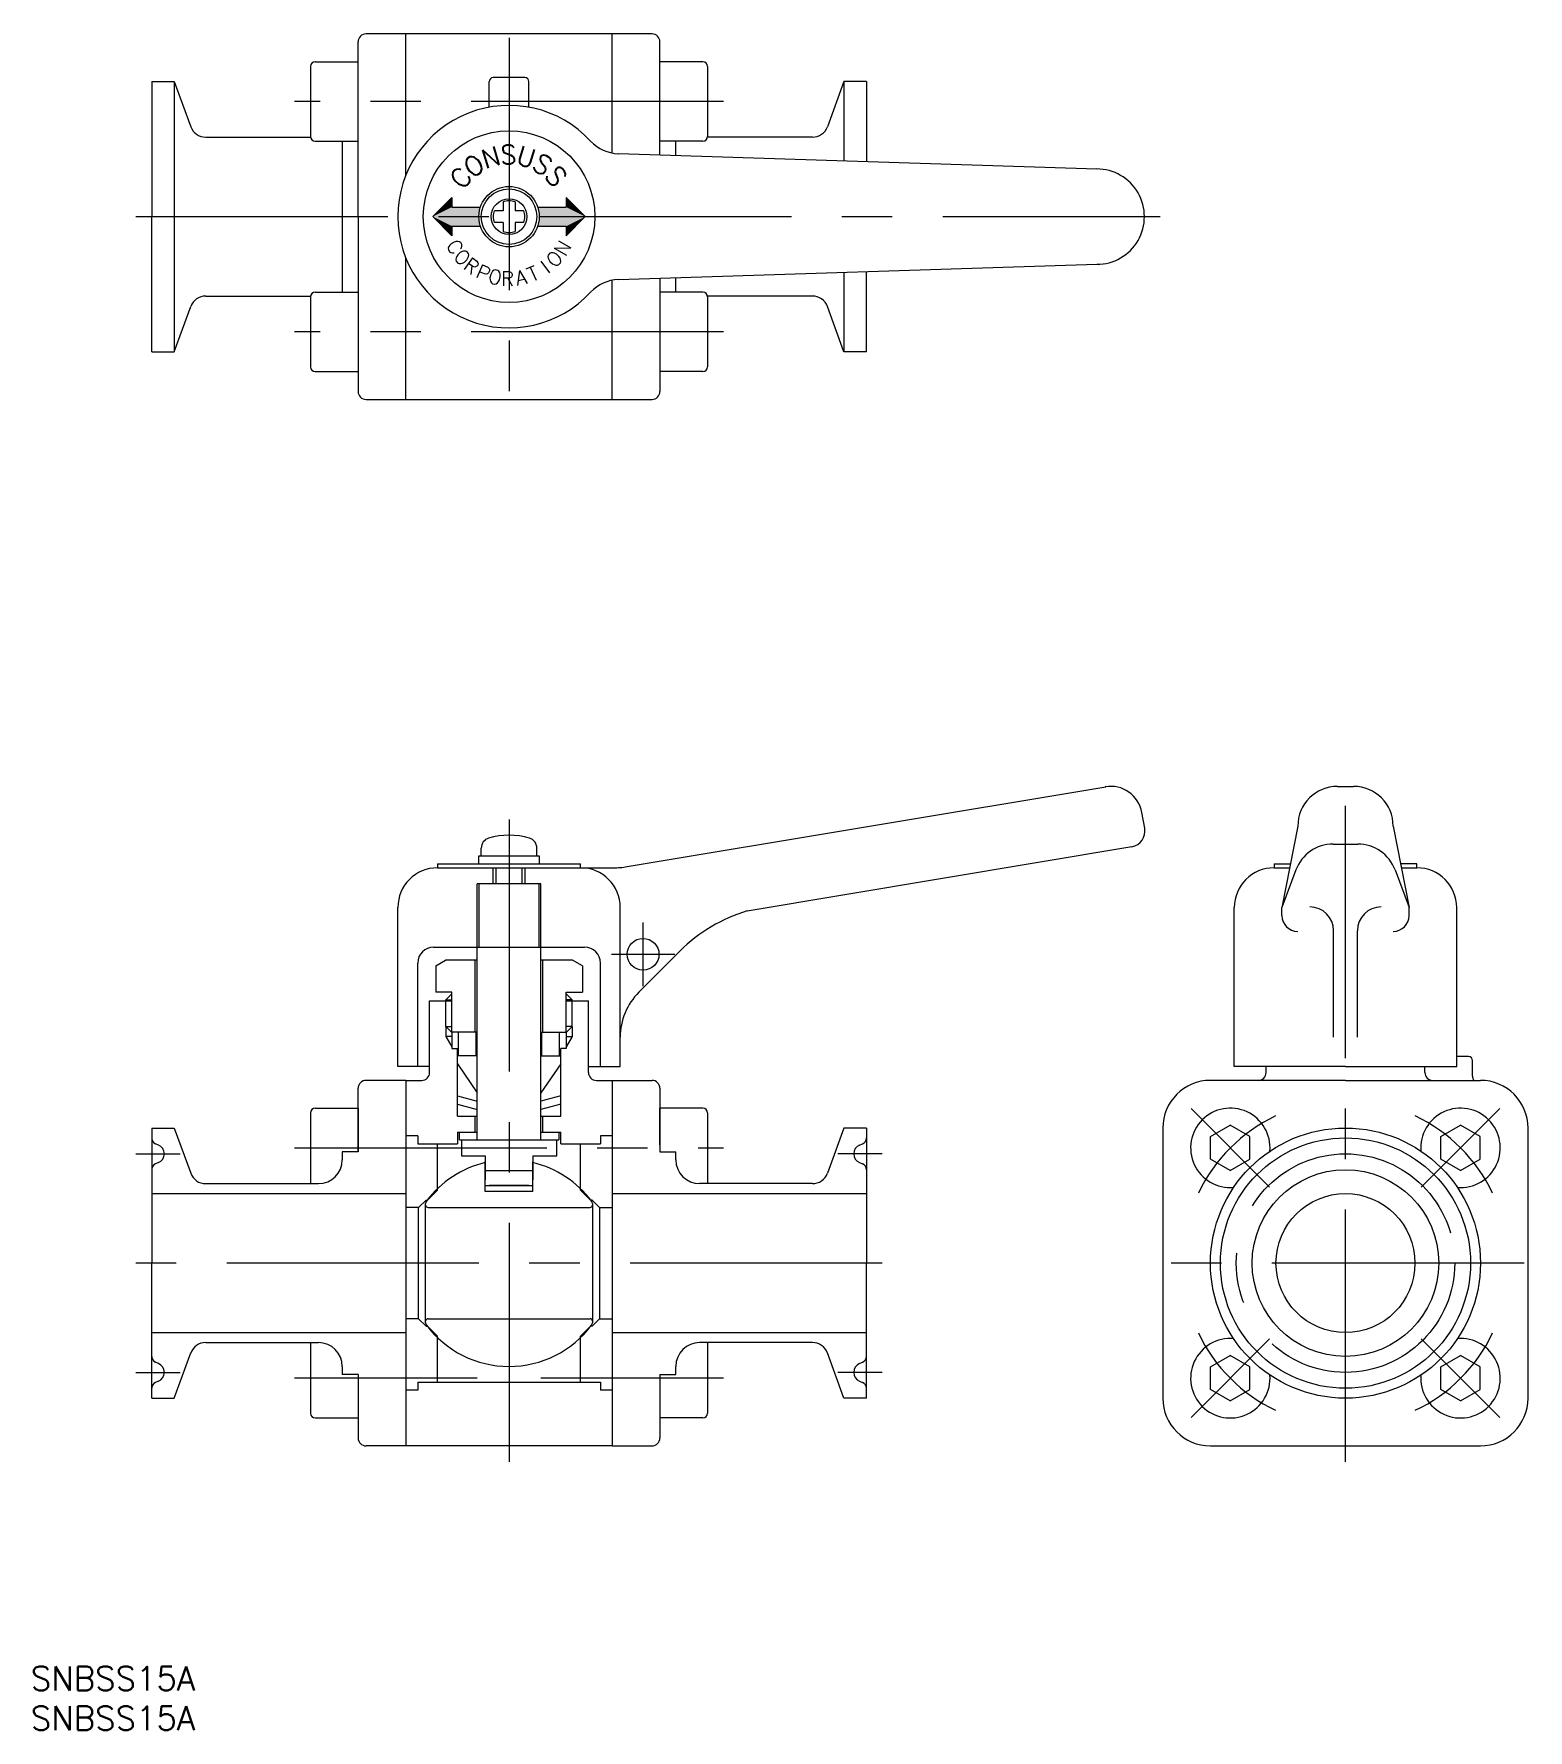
# Model space of a CAD drawing. Extents: x -60 to 128, y -190 to 23.
import ezdxf

# ---------------------------------------------------------------- set-up
doc = ezdxf.new("R2010")
doc.units = 0
doc.linetypes.add('CENTER', pattern=[50.8, 31.75, -6.35, 6.35, -6.35])
doc.layers.get('0').update_dxf_attribs({"linetype": 'CONTINUOUS'})
doc.layers.add('CENTER', color=1, linetype='CONTINUOUS')
doc.styles.get("Standard").update_dxf_attribs({"font": 'txt.shx', "height": 3, "bigfont": 'bigfont.shx'})
doc.styles.add('スタイル１_１', font='romans.shx', dxfattribs={"height": 2.5, "bigfont": 'extfont.shx'})

# ---------------------------------------------------------------- blocks, each defined once
blk = doc.blocks.new('*U2')
at = {"color": 3, "linetype": 'CONTINUOUS'}
for points in [[(-7.2, 2.4), (-9.6, 0), (-7.2, 1.2)], [(7.2, 2.4), (7.2, 1.2), (9.6, 0)], [(-3.61, 1.2), (-9.6, 0), (-3.75, 0.61)], [(-7.2, 1.2), (-9.6, 0), (-3.61, 1.2)], [(-3.75, 0.61), (-9.6, 0), (-3.8, 0)], [(-3.75, -0.61), (-3.8, 0), (-9.6, 0)], [(-9.6, 0), (-7.2, -1.2), (-3.75, -0.61)], [(-9.6, 0), (-7.2, -2.4), (-7.2, -1.2)], [(3.61, 1.2), (3.75, 0.61), (9.6, 0)], [(7.2, 1.2), (3.61, 1.2), (9.6, 0)], [(3.75, 0.61), (3.8, 0), (9.6, 0)], [(9.6, 0), (3.75, -0.61), (7.2, -1.2)], [(3.8, 0), (3.75, -0.61), (9.6, 0)], [(9.6, 0), (7.2, -1.2), (7.2, -2.4)], [(-3.75, -0.61), (-7.2, -1.2), (-3.61, -1.2)], [(3.75, -0.61), (3.61, -1.2), (7.2, -1.2)]]:
    blk.add_solid(points, dxfattribs=at)

msp = doc.modelspace()

# ---------------------------------------------------------------- linework, layer by layer
at = {"color": 7, "linetype": 'CONTINUOUS'}
for p, q in [((-19, 0), (-19, 22)), ((18, 23), (-18, 23)), ((-13, 5.2), (-13, 23)), ((13, 8.01), (13, 23)), ((19, 7.76), (19, 22)), ((-24.4, 19.5), (-19, 19.5)), ((24.4, 19.5), (19, 19.5)), ((-25, 18.9), (-25, 10.1)), ((2, 17.5), (-2, 17.5)), ((25, 18.9), (25, 10.1)), ((-45, 17), (-45, 0)), ((-45, 17), (-42.15, 17)), ((-42.15, 17), (-42.15, -17)), ((-42.15, 17), (-40.08, 11.32)), ((-2.5, 13.77), (-2.5, 17)), ((2.5, 13.77), (2.5, 17)), ((42.15, 17), (40.08, 11.32)), ((42.15, 17), (42.15, 7.02)), ((45, 17), (42.15, 17)), ((45, 17), (45, 6.93)), ((-38.2, 10), (-25, 10)), ((-24.4, 9.5), (-19, 9.5)), ((-21, 9.5), (-21, 0)), ((24.4, 9.5), (19, 9.5)), ((21, 7.7), (21, 9.5)), ((38.2, 10), (25, 10)), ((13.77, 7.93), (74, 6)), ((-9.6, 0), (-7.2, 2.4)), ((-9.6, 0), (-7.2, 2.4)), ((-7.2, 2.4), (-7.2, 1.2)), ((-7.2, 2.4), (-7.2, 1.2)), ((9.6, 0), (7.2, 2.4)), ((7.2, 2.4), (7.2, 1.2)), ((9.6, 0), (7.2, 2.4)), ((7.2, 2.4), (7.2, 1.2)), ((-45, -17), (-45, 0)), ((-21, 0), (-21, -9.5)), ((-19, 0), (-19, -22)), ((-9.6, 0), (-7.2, -2.4)), ((-9.6, 0), (-7.2, -2.4)), ((-7.2, 1.2), (-4.4, 1.2)), ((-7.2, 1.2), (-3.61, 1.2)), ((-0.75, 0.75), (-1.85, 0.75)), ((-0.75, 1.85), (-0.75, 0.75)), ((0.75, 1.85), (0.75, 0.75)), ((1.85, 0.75), (0.75, 0.75)), ((3.61, 1.2), (7.2, 1.2)), ((4.4, 1.2), (7.2, 1.2)), ((9.6, 0), (7.2, -2.4)), ((9.6, 0), (7.2, -2.4)), ((-7.2, -1.2), (-4.4, -1.2)), ((-7.2, -1.2), (-7.2, -2.4)), ((-7.2, -1.2), (-3.61, -1.2)), ((-7.2, -1.2), (-7.2, -2.4)), ((-0.75, -0.75), (-1.85, -0.75)), ((-0.75, -0.75), (-0.75, -1.85)), ((1.85, -0.75), (0.75, -0.75)), ((0.75, -0.75), (0.75, -1.85)), ((3.61, -1.2), (7.2, -1.2)), ((4.4, -1.2), (7.2, -1.2)), ((7.2, -1.2), (7.2, -2.4)), ((7.2, -1.2), (7.2, -2.4)), ((-13, -23), (-13, -5.2)), ((13.77, -7.93), (74, -6)), ((13, -23), (13, -8.01)), ((19, -7.76), (19, -22)), ((21, -9.5), (21, -7.7)), ((42.15, -7.02), (42.15, -17)), ((45, -17), (45, -6.93)), ((-38.2, -10), (-25, -10)), ((-25, -10.1), (-25, -18.9)), ((-24.4, -9.5), (-19, -9.5)), ((24.4, -9.5), (19, -9.5)), ((38.2, -10), (25, -10)), ((25, -10.1), (25, -18.9)), ((-42.15, -17), (-40.08, -11.32)), ((42.15, -17), (40.08, -11.32)), ((-45, -17), (-42.15, -17)), ((45, -17), (42.15, -17)), ((-24.4, -19.5), (-19, -19.5)), ((24.4, -19.5), (19, -19.5)), ((-18, -23), (18, -23)), ((14.86, -81.8), (75.13, -71.74)), ((104.32, -71.7), (106.32, -71.7)), ((80.04, -76.97), (79.69, -75)), ((99.32, -76.7), (97.32, -86.95)), ((111.32, -76.7), (113.32, -86.95)), ((103.76, -78.96), (106.87, -78.96)), ((-3.8, -80.45), (3.8, -80.45)), ((-3.8, -81.45), (-3.8, -80.45)), ((-3.5, -80.45), (-3.5, -79.47)), ((3.5, -80.45), (3.5, -79.47)), ((3.8, -80.45), (3.8, -81.45)), ((78.42, -79.29), (30, -87.39)), ((-9, -81.45), (-9, -81.95)), ((-9, -81.45), (9, -81.45)), ((-9, -81.95), (13.13, -81.95)), ((-2, -83.95), (-2, -81.95)), ((2, -81.95), (2, -83.95)), ((9, -81.95), (9, -81.45)), ((96.32, -81.45), (96.32, -81.95)), ((96.32, -81.45), (98.33, -81.45)), ((96.32, -81.95), (98.24, -81.95)), ((99.08, -82.22), (97.32, -86.95)), ((111.56, -82.22), (113.32, -86.95)), ((114.32, -81.45), (112.3, -81.45)), ((112.39, -81.95), (114.32, -81.95)), ((114.32, -81.95), (114.32, -81.45)), ((4, -83.95), (-4, -83.95)), ((-4, -116.2), (-4, -83.95)), ((-3.75, -91.95), (-3.75, -83.95)), ((3.75, -83.95), (3.75, -91.95)), ((4, -116.2), (4, -83.95)), ((-14, -106.95), (-14, -86.95)), ((14, -106.95), (14, -86.95)), ((91.32, -106.95), (91.32, -86.95)), ((97.32, -87.95), (97.32, -86.95)), ((113.32, -87.95), (113.32, -86.95)), ((119.32, -106.95), (119.32, -86.95)), ((103.82, -103.27), (103.82, -89.87)), ((106.82, -103.27), (106.82, -89.87)), ((-9.5, -91.95), (9.5, -91.95)), ((-9.24, -94.3), (-8, -93.58)), ((-4, -93.58), (-8, -93.58)), ((-4.25, -102.63), (-4.25, -93.58)), ((-4, -91.95), (4, -91.95)), ((8, -93.58), (4, -93.58)), ((4.25, -102.63), (4.25, -93.58)), ((9.24, -94.3), (8, -93.58)), ((16.34, -97.61), (21.53, -92.42)), ((-11.5, -106.95), (-11.5, -93.95)), ((-9.24, -94.3), (-9.24, -97.58)), ((9.24, -94.3), (9.24, -97.58)), ((11.5, -106.95), (11.5, -93.95)), ((-7.2, -97.58), (-9.24, -97.58)), ((-7.95, -98.58), (-7.2, -97.83)), ((-7.2, -97.83), (-7.2, -97.58)), ((-7.2, -102.63), (-7.2, -97.83)), ((7.2, -97.58), (9.24, -97.58)), ((7.2, -97.83), (7.2, -97.58)), ((7.95, -98.58), (7.2, -97.83)), ((7.2, -102.66), (7.2, -97.83)), ((-10, -107.7), (-10, -98.7)), ((-10, -98.7), (-7.2, -98.7)), ((-10, -107.7), (-10, -99.7)), ((-7.95, -98.58), (-7.2, -98.58)), ((-7.95, -101.91), (-7.95, -98.58)), ((7.95, -98.58), (7.2, -98.58)), ((7.2, -98.7), (10, -98.7)), ((7.95, -101.91), (7.95, -98.58)), ((10, -107.7), (10, -98.7)), ((10, -107.7), (10, -99.7)), ((-7.95, -101.91), (-7.2, -101.91)), ((-7.95, -101.91), (-7.2, -102.66)), ((-7.95, -101.91), (-7.95, -103.2)), ((7.95, -101.91), (7.2, -102.66)), ((7.95, -101.91), (7.2, -101.91)), ((7.95, -101.91), (7.95, -103.2)), ((-7.95, -103.2), (-7.2, -104.5)), ((-7.2, -103.2), (-7.95, -103.2)), ((-4, -102.63), (-7.2, -102.63)), ((-7.2, -102.63), (-7.2, -104.7)), ((-4.13, -102.63), (-6.38, -102.63)), ((-6.38, -105.63), (-6.38, -102.63)), ((-4.13, -105.63), (-4.13, -102.63)), ((4, -102.63), (7.2, -102.63)), ((4.12, -105.63), (4.12, -102.63)), ((6.37, -105.63), (6.37, -102.63)), ((7.2, -102.63), (7.2, -104.7)), ((7.2, -103.2), (7.95, -103.2)), ((7.95, -103.2), (7.2, -104.5)), ((-7.2, -104.7), (-6.5, -104.7)), ((-6.5, -113.2), (-6.5, -104.7)), ((-4, -105.63), (-6.5, -105.63)), ((-6.5, -106.63), (-4.02, -110.29)), ((4, -105.63), (6.5, -105.63)), ((6.5, -106.63), (4.02, -110.29)), ((7.2, -104.7), (6.5, -104.7)), ((6.5, -113.2), (6.5, -104.7)), ((120.82, -105.71), (119.32, -105.71)), ((121.32, -108.16), (121.32, -106.21)), ((-13, -108.7), (-18, -108.7)), ((-10, -106.95), (-14, -106.95)), ((-13, -108.7), (-11, -108.7)), ((-13, -108.7), (-13, -154.7)), ((10, -106.95), (14, -106.95)), ((11, -108.7), (13, -108.7)), ((13, -108.7), (18, -108.7)), ((13, -108.7), (13, -154.7)), ((105.32, -108.7), (88.32, -108.7)), ((105.32, -106.95), (91.32, -106.95)), ((95.32, -107.7), (95.32, -106.95)), ((105.32, -106.95), (119.32, -106.95)), ((105.32, -108.7), (122.31, -108.7)), ((115.32, -107.7), (115.32, -106.95)), ((-19, -117.7), (-19, -109.7)), ((-6.5, -110.66), (-4.02, -111.33)), ((6.5, -110.66), (4.02, -111.33)), ((19, -109.7), (19, -117.7)), ((-25, -112.8), (-25, -121.6)), ((-24.4, -112.2), (-19, -112.2)), ((-19, -112.2), (-19, -117.7)), ((-19, -116.82), (-19, -112.2)), ((-6.5, -111.7), (-4.02, -112.36)), ((6.5, -111.7), (4.02, -112.36)), ((19, -112.2), (19, -117.7)), ((19, -116.82), (19, -112.2)), ((24.4, -112.2), (19, -112.2)), ((25, -112.8), (25, -121.6)), ((-45, -114.7), (-45, -131.7)), ((-45, -114.7), (-42.15, -114.7)), ((-42.15, -114.7), (-40.08, -120.38)), ((-6.5, -113.2), (-4, -113.2)), ((-6.5, -115.2), (-4, -115.2)), ((-6.5, -115.2), (-6.5, -116.7)), ((-6.25, -116.2), (-6.25, -115.2)), ((-4.25, -115.2), (-4.25, -113.2)), ((4, -113.2), (6.5, -113.2)), ((4, -115.2), (6.5, -115.2)), ((4.25, -115.2), (4.25, -113.2)), ((6.25, -115.2), (6.25, -116.2)), ((6.5, -116.7), (6.5, -115.2)), ((42.15, -114.7), (40.08, -120.38)), ((45, -114.7), (42.15, -114.7)), ((45, -114.7), (45, -131.7)), ((82.32, -114.7), (82.32, -148.7)), ((88.32, -115.77), (90.8, -114.34)), ((93.27, -115.77), (90.8, -114.34)), ((117.31, -115.77), (119.79, -114.34)), ((122.26, -115.77), (119.79, -114.34)), ((128.31, -148.7), (128.31, -114.7)), ((-44.13, -116.84), (-44.51, -116.68)), ((-11.5, -115.7), (-13, -115.7)), ((-11.5, -115.7), (-11.5, -116.7)), ((-11.5, -116.7), (-6.5, -116.7)), ((-9, -122.51), (-9, -116.7)), ((-6.25, -116.2), (6.25, -116.2)), ((-6, -116.2), (-6, -118.2)), ((6, -118.2), (6, -116.2)), ((6.5, -116.7), (11.5, -116.7)), ((9, -122.51), (9, -116.7)), ((11.5, -115.7), (11.5, -116.7)), ((13, -115.7), (11.5, -115.7)), ((44.13, -116.84), (44.51, -116.68)), ((88.32, -118.63), (88.32, -115.77)), ((93.27, -118.63), (93.27, -115.77)), ((117.31, -118.63), (117.31, -115.77)), ((122.26, -118.63), (122.26, -115.77)), ((-44.13, -119.05), (-44.51, -119.21)), ((-19, -117.7), (-21, -117.7)), ((-6, -118.2), (-3, -118.2)), ((-3, -118.2), (-3, -121.2)), ((-3, -122.7), (-3, -118.94)), ((3, -118.2), (3, -121.2)), ((3, -118.2), (6, -118.2)), ((3, -122.7), (3, -118.94)), ((19, -117.7), (21, -117.7)), ((21, -118.7), (21, -117.7)), ((44.13, -119.05), (44.51, -119.21)), ((90.8, -120.06), (88.32, -118.63)), ((90.8, -120.06), (93.27, -118.63)), ((119.79, -120.06), (117.31, -118.63)), ((119.79, -120.06), (122.26, -118.63)), ((-3, -120.03), (3, -120.03)), ((-45, -122.95), (-13, -122.95)), ((-38.2, -121.7), (-24, -121.7)), ((-11.39, -124.7), (-10.45, -123.76)), ((-10.45, -123.76), (-10.25, -123.76)), ((-9, -122.51), (-10.25, -123.76)), ((-3, -121.95), (3, -121.95)), ((3, -122.7), (-3, -122.7)), ((2.5, -121.95), (-2.5, -121.95)), ((9, -122.51), (10.25, -123.76)), ((9.43, -122.95), (9.61, -122.95)), ((10.45, -123.76), (10.25, -123.76)), ((11.39, -124.7), (10.45, -123.76)), ((13, -122.95), (45, -122.95)), ((38.2, -121.7), (24, -121.7)), ((-11.39, -124.7), (-13, -124.7)), ((-11.39, -138.7), (-11.39, -124.7)), ((-10.5, -131.7), (-10.5, -124.2)), ((-10.2, -124.7), (10.2, -124.7)), ((10.5, -124.2), (10.5, -131.7)), ((11.39, -124.7), (13, -124.7)), ((11.39, -124.7), (11.39, -138.7)), ((-45, -148.7), (-45, -131.7)), ((-10.5, -139.2), (-10.5, -131.7)), ((10.5, -131.7), (10.5, -139.2)), ((45, -148.7), (45, -131.7)), ((-11.39, -138.7), (-13, -138.7)), ((-11.39, -138.7), (-10.45, -139.63)), ((-10.2, -138.7), (10.2, -138.7)), ((11.39, -138.7), (10.45, -139.63)), ((11.39, -138.7), (13, -138.7)), ((-45, -140.45), (-13, -140.45)), ((-10.45, -139.63), (-10.25, -139.63)), ((-9, -140.88), (-10.25, -139.63)), ((-9, -146.7), (-9, -140.88)), ((9, -140.88), (10.25, -139.63)), ((9, -146.7), (9, -140.88)), ((10.45, -139.63), (10.25, -139.63)), ((13, -140.45), (45, -140.45)), ((-42.15, -148.7), (-40.08, -143.01)), ((-38.2, -141.7), (-24, -141.7)), ((-25, -141.79), (-25, -150.59)), ((38.2, -141.7), (24, -141.7)), ((25, -141.79), (25, -150.59)), ((42.15, -148.7), (40.08, -143.01)), ((-44.13, -144.34), (-44.51, -144.18)), ((-21, -144.7), (-21, -145.7)), ((21, -145.7), (21, -144.7)), ((44.13, -144.34), (44.51, -144.18)), ((88.32, -144.76), (90.8, -143.33)), ((88.32, -147.62), (88.32, -144.76)), ((93.27, -144.76), (90.8, -143.33)), ((93.27, -147.62), (93.27, -144.76)), ((117.31, -144.76), (119.79, -143.33)), ((117.31, -147.62), (117.31, -144.76)), ((122.26, -144.76), (119.79, -143.33)), ((122.26, -147.62), (122.26, -144.76)), ((-44.13, -146.55), (-44.51, -146.71)), ((-19, -145.7), (-21, -145.7)), ((-19, -145.7), (-19, -153.7)), ((-19, -147.2), (-19, -151.69)), ((-11.5, -146.7), (-11.5, -147.7)), ((-11.5, -146.7), (11.5, -146.7)), ((11.5, -146.7), (11.5, -147.7)), ((19, -145.7), (19, -153.7)), ((19, -145.7), (21, -145.7)), ((19, -147.2), (19, -151.69)), ((44.13, -146.55), (44.51, -146.71)), ((-45, -148.7), (-42.15, -148.7)), ((-11.5, -147.7), (-13, -147.7)), ((13, -147.7), (11.5, -147.7)), ((45, -148.7), (42.15, -148.7)), ((90.8, -149.05), (88.32, -147.62)), ((90.8, -149.05), (93.27, -147.62)), ((119.79, -149.05), (117.31, -147.62)), ((119.79, -149.05), (122.26, -147.62)), ((-24.4, -151.19), (-19, -151.19)), ((24.4, -151.19), (19, -151.19)), ((-13, -154.7), (-18, -154.7)), ((13, -154.7), (-13, -154.7)), ((13, -154.7), (18, -154.7)), ((88.32, -154.7), (122.31, -154.7))]:
    msp.add_line(p, q, dxfattribs=at)
for p, q in [((79.69, -75), (79.69, -75)), ((-21, -117.7), (-21, -118.7))]:
    msp.add_line(p, q)
at = {"color": 3, "linetype": 'CONTINUOUS'}
for p, q in [((-1.62, -83.95), (-1.62, -81.95)), ((1.62, -81.95), (1.62, -83.95))]:
    msp.add_line(p, q, dxfattribs=at)
at = {"color": 7, "linetype": 'CONTINUOUS'}
for centre, radius in [((0, 0), 10.8), ((0, 0), 3.8), ((0, 0), 3.5), ((0, 0), 2.25), ((16.88, -92.83), 2), ((105.32, -131.7), 17), ((105.32, -131.7), 15.75), ((105.32, -131.7), 11.75), ((105.32, -131.7), 8.75)]:
    msp.add_circle(centre, radius, dxfattribs=at)
for centre, radius, start, end in [((-18, 22), 1, 90, 180), ((18, 22), 1, 0, 90), ((-24.4, 18.9), 0.6, 90, 180), ((24.4, 18.9), 0.6, 360, 90), ((-2, 17), 0.5, 90, 180), ((2, 17), 0.5, 0, 90), ((0, 0), 14, 42.8045, 317.1955), ((-38.2, 12), 2, 200, 270), ((38.2, 12), 2, 270, 340), ((-24.4, 10.1), 0.6, 180, 270), ((13.93, 12.92), 5, 222.8624, 268.1674), ((24.4, 10.1), 0.6, 270, 0), ((74, 0), 6, 269.9746, 90.0254), ((0, 0), 2, 157.9757, 202.0243), ((0, 0), 2, 67.9757, 112.0243), ((0, 0), 2, 337.9757, 22.0243), ((0, 0), 2, 247.9757, 292.0243), ((13.93, -12.92), 5, 91.8326, 137.1376), ((-38.2, -12), 2, 90, 160), ((-24.4, -10.1), 0.6, 90, 180), ((24.4, -10.1), 0.6, 360, 90), ((38.2, -12), 2, 20, 90), ((-24.4, -18.9), 0.6, 180, 270), ((24.4, -18.9), 0.6, 270, 0), ((-18, -22), 1, 180, 270), ((18, -22), 1, 270, 0), ((75.75, -75.7), 4, 10, 100), ((104.32, -76.7), 5, 90, 180), ((106.32, -76.7), 5, 0, 90), ((-2.2, -79.47), 1.3, 106.6015, 180), ((0, -86.85), 9, 73.3985, 106.6015), ((2.2, -79.47), 1.3, 0, 73.3985), ((78.07, -77.32), 2, 280, 10), ((103.76, -83.96), 5, 90, 159.6197), ((106.87, -83.96), 5, 20.3803, 90), ((-9, -86.95), 5, 90, 180), ((9, -86.95), 5, 0, 90), ((13.13, -71.95), 10, 270, 280), ((96.32, -86.95), 5, 90, 180), ((114.32, -86.95), 5, 0, 90), ((35.67, -106.56), 20, 106.4929, 135), ((100.82, -89.87), 3, 0, 90), ((109.82, -89.87), 3, 90, 180), ((99.32, -87.95), 2, 180, 270), ((111.32, -87.95), 2, 270, 0), ((-9.5, -93.95), 2, 90, 180), ((9.5, -93.95), 2, 0, 90), ((22, -103.27), 8, 135, 180), ((120.82, -106.21), 0.5, 0, 90), ((-18, -109.7), 1, 90, 180), ((-11, -107.7), 1, 270, 0), ((11, -107.7), 1, 180, 270), ((18, -109.7), 1, 0, 90), ((88.32, -114.7), 6, 90, 180), ((94.32, -107.7), 1, 270, 0), ((116.32, -107.7), 1, 180, 270), ((122.32, -108.16), 1, 180, 212.4592), ((122.31, -114.7), 6, 0, 90), ((-24.4, -112.8), 0.6, 90, 180), ((24.4, -112.8), 0.6, 360, 90), ((90.82, -117.2), 5, 355.3419, 274.6581), ((119.81, -117.2), 5, 265.3419, 184.6581), ((-44.2, -115.94), 0.8, 180, 247), ((-44.6, -117.95), 1.2, 293, 67), ((44.6, -117.95), 1.2, 113, 247), ((44.2, -115.94), 0.8, 293, 0), ((-44.2, -119.95), 0.8, 113, 180), ((-24, -118.7), 3, 270, 0), ((0, -131.7), 13, 103.3424, 143.1301), ((0, -131.7), 13, 36.8699, 76.6576), ((24, -118.7), 3, 180, 270), ((44.2, -119.95), 0.8, 360, 67), ((-38.2, -119.7), 2, 200, 270), ((-24.4, -121.6), 0.6, 180, 189.1768), ((38.2, -119.7), 2, 270, 340), ((-10, -124.2), 0.5, 143.1301, 180), ((-10.2, -124.4), 0.3, 180, 270), ((10.2, -124.4), 0.3, 270, 360), ((10, -124.2), 0.5, 0, 36.8699), ((-10.2, -139), 0.3, 90, 180), ((10.2, -139), 0.3, 360, 90), ((-10, -139.2), 0.5, 180, 216.8699), ((0, -131.7), 13, 216.8699, 323.1301), ((10, -139.2), 0.5, 323.1301, 0), ((-38.2, -143.7), 2, 90, 160), ((-24.4, -141.79), 0.6, 170.8232, 180), ((-24, -144.7), 3, 0, 90), ((24, -144.7), 3, 90, 180), ((24.4, -141.79), 0.6, 360, 9.1768), ((38.2, -143.7), 2, 20, 90), ((90.82, -146.19), 5, 85.3419, 4.6581), ((119.81, -146.19), 5, 175.3419, 94.6581), ((-44.2, -143.44), 0.8, 180, 247), ((-44.6, -145.45), 1.2, 293, 67), ((44.6, -145.45), 1.2, 113, 247), ((44.2, -143.44), 0.8, 293, 0), ((-44.2, -147.45), 0.8, 113, 180), ((44.2, -147.45), 0.8, 360, 67), ((88.32, -148.7), 6, 180, 270), ((122.31, -148.7), 6, 270, 0), ((-24.4, -150.59), 0.6, 180, 270), ((24.4, -150.59), 0.6, 270, 0), ((-18, -153.7), 1, 180, 270), ((18, -153.7), 1, 270, 0)]:
    msp.add_arc(centre, radius, start, end, dxfattribs=at)
msp.add_arc((24.4, -121.6), 0.6, 350.8232, 0)
at = {"layer": 'CENTER', "color": 1, "linetype": 'CENTER'}
for p, q in [((0, 22.5), (0, -22.5)), ((27, 14.5), (-27, 14.5)), ((-47, 0), (82, 0)), ((27, -14.5), (-27, -14.5)), ((105.32, -156.7), (105.32, -69.7)), ((0, -75.85), (0, -156.7)), ((16.88, -96.83), (16.88, -88.83)), ((12.88, -92.83), (20.88, -92.83)), ((85.87, -112.25), (95.77, -122.15)), ((124.76, -112.25), (114.86, -122.15)), ((-27, -117.2), (27, -117.2)), ((-47, -117.95), (-41.4, -117.95)), ((47, -117.95), (41.4, -117.95)), ((47, -131.7), (-47, -131.7)), ((127.81, -131.7), (82.82, -131.7)), ((85.87, -151.14), (95.77, -141.24)), ((124.76, -151.14), (114.86, -141.24)), ((-47, -145.45), (-41.4, -145.45)), ((-4, -146.19), (-27, -146.19)), ((27, -146.19), (4, -146.19)), ((47, -145.45), (41.4, -145.45))]:
    msp.add_line(p, q, dxfattribs=at)
msp.add_circle((105.32, -131.7), 13.75, dxfattribs=at)
for start, end in [(115.4007, 154.5993), (25.4007, 64.5993), (205.4007, 244.5993), (295.4007, 334.5993)]:
    msp.add_arc((105.32, -131.7), 20.5, start, end, dxfattribs=at)

# ---------------------------------------------------------------- block references
at = {"color": 3, "linetype": 'CONTINUOUS'}
msp.add_blockref('*U2', (0, 0), dxfattribs=at)

# ---------------------------------------------------------------- texts
at = {"color": 7, "linetype": 'CONTINUOUS', "style": 'スタイル１_１'}
for s, height, rotation, p in [('N', 2.4, 16.6667, (-3.04, 5.98)), ('U', 2.4, 343.3333, (0.74, 6.69)), ('O', 2.4, 33.3333, (-4.72, 4.79)), ('S', 2.4, 326.6667, (2.7, 6.12)), ('C', 2.4, 50, (-5.85, 3.3)), ('S', 2.4, 310, (4.35, 5.09)), ('C', 1.8, 300, (-7.99, -3.55)), ('N', 1.8, 60, (7.08, -5.13)), ('O', 1.8, 312, (-7.12, -5.09)), ('R', 1.8, 324, (-5.92, -6.46)), ('P', 1.8, 336, (-4.34, -7.59)), ('T', 1.8, 24, (2.83, -8.26)), ('I', 1.8, 36, (4.83, -7.25)), ('O', 1.8, 48, (5.81, -6.55)), ('O', 1.8, 348, (-2.77, -8.31)), ('A', 1.8, 12, (0.99, -8.68))]:
    msp.add_text(s, height=height, rotation=rotation, dxfattribs=at).set_placement(p)
for s, height, p in [('S', 2.4, (-1.11, 6.6)), ('R', 1.8, (-0.99, -8.7))]:
    msp.add_text(s, height=height, dxfattribs=at).set_placement(p)
at = {"color": 7, "linetype": 'CONTINUOUS'}
for p in [(-60.21, -185.47), (-60.21, -190.47)]:
    msp.add_text('SNBSS15A', height=3, dxfattribs=at).set_placement(p)

doc.saveas('drawing.dxf')
